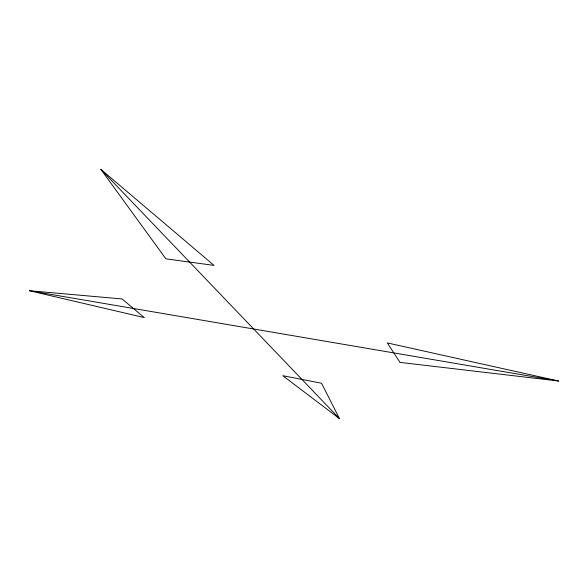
<?xml version="1.0" encoding="UTF-8"?>
<svg xmlns="http://www.w3.org/2000/svg" width="588" height="588" viewBox="0 0 588 588"><rect width="100%" height="100%" fill="white"/><g stroke="black" fill="none" stroke-linecap="round" stroke-linejoin="round"><path stroke-width="0.88" d="M29.4 290.729L122.047 298.947L144.273 317.594L29.4 290.729L558.6 381.024L400.016 362.406L387.294 342.914L558.6 381.024M339.496 418.656L282.762 375.681L321.54 383.236L339.496 418.656L100.849 169.344L165.882 258.838L214.039 265.401L100.849 169.344"/></g></svg>
